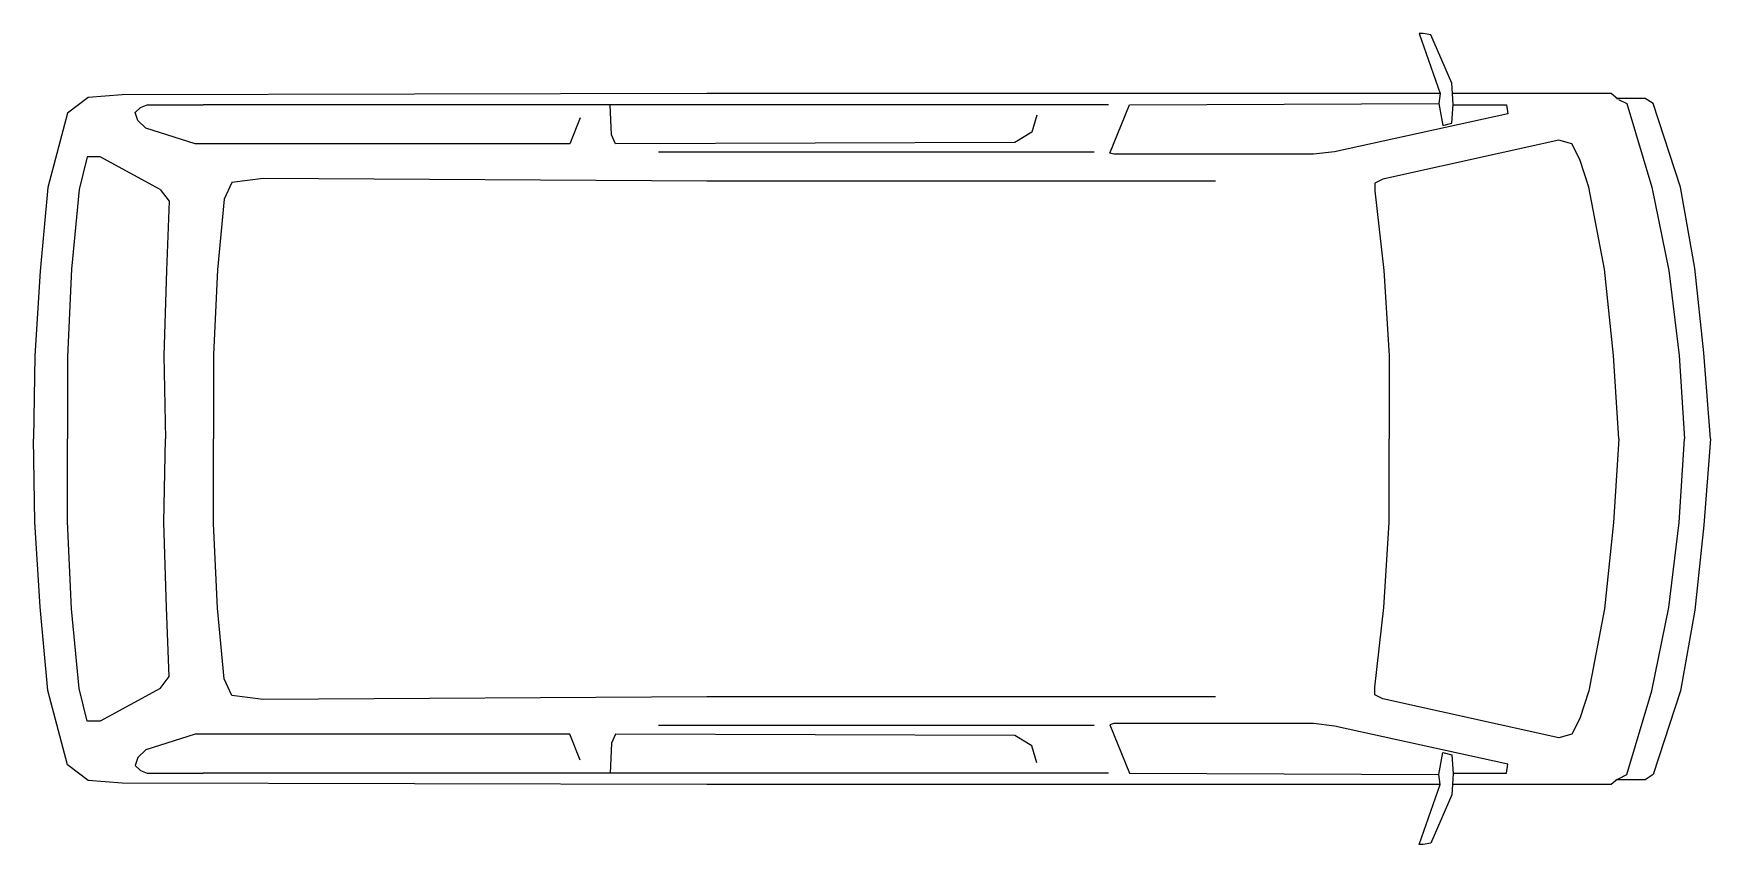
# Model space of a CAD drawing. Header units: millimetres. Extents: x -3289.28 to -3285.27, y 1861.73 to 1863.67.
import ezdxf

# ---------------------------------------------------------------- set-up
doc = ezdxf.new("R2010")
doc.units = ezdxf.units.MM
doc.header["$LTSCALE"] = 10
doc.layers.add('Veículos', color=2, linetype='Continuous')

msp = doc.modelspace()

# ---------------------------------------------------------------- linework, layer by layer
at = {"layer": 'Veículos'}
for p, q in [((-3286.7063, 1863.4961), (-3288.8743, 1863.4961)), ((-3287.8965, 1863.4242), (-3287.8997, 1863.4961)), ((-3286.7406, 1863.3822), (-3287.7841, 1863.3822)), ((-3286.4501, 1863.3134), (-3287.6685, 1863.3134)), ((-3286.4501, 1862.0787), (-3287.6685, 1862.0787)), ((-3286.7406, 1862.01), (-3287.7841, 1862.01)), ((-3287.8965, 1861.9679), (-3287.8997, 1861.8961)), ((-3286.7063, 1861.8961), (-3288.8743, 1861.8961))]:
    msp.add_line(p, q, dxfattribs=at)
at = {"layer": 'Veículos', "flags": 128}
for points in [[(-3285.8815, 1863.4978), (-3285.8847, 1863.5477), (-3285.9347, 1863.6633), (-3285.9534, 1863.6665), (-3285.9628, 1863.6665), (-3285.9128, 1863.5228), (-3287.6685, 1863.5228)], [(-3289.1493, 1863.5134), (-3289.1992, 1863.4759), (-3289.2461, 1863.2978), (-3289.2648, 1863.0979), (-3289.2773, 1862.8948), (-3289.2805, 1862.6961)], [(-3287.6685, 1863.5228), (-3289.068, 1863.5196), (-3289.1493, 1863.5134)], [(-3288.8931, 1863.4024), (-3289.0118, 1863.4398), (-3289.0305, 1863.4586), (-3289.0368, 1863.4773), (-3289.0243, 1863.4898), (-3289.0087, 1863.4961), (-3288.8743, 1863.4961)], [(-3285.8815, 1863.4961), (-3285.7535, 1863.4961), (-3285.7503, 1863.4742), (-3286.1658, 1863.3836), (-3286.2158, 1863.3774), (-3286.6938, 1863.3774), (-3286.7032, 1863.3805), (-3286.6563, 1863.4961), (-3285.9159, 1863.4992)], [(-3285.9128, 1863.5228), (-3285.9159, 1863.4992), (-3285.9065, 1863.4461), (-3285.8847, 1863.4523), (-3285.8815, 1863.4978)], [(-3285.4879, 1863.5103), (-3285.5035, 1863.5228), (-3285.8815, 1863.5228)], [(-3285.2654, 1862.6961), (-3285.281, 1862.9023), (-3285.3029, 1863.1053), (-3285.3372, 1863.299), (-3285.4028, 1863.4989), (-3285.4216, 1863.5114), (-3285.4903, 1863.5114), (-3285.4879, 1863.5103)], [(-3285.4854, 1863.509), (-3285.4653, 1863.4989), (-3285.4059, 1863.299), (-3285.3653, 1863.0991), (-3285.3403, 1862.896), (-3285.3278, 1862.6961)], [(-3287.9715, 1863.4648), (-3287.9965, 1863.4024), (-3288.8931, 1863.4024)], [(-3286.8781, 1863.4711), (-3286.8906, 1863.4305), (-3286.9312, 1863.4055)], [(-3286.9312, 1863.4055), (-3287.8872, 1863.4024), (-3287.8965, 1863.4242)], [(-3285.4848, 1862.6961), (-3285.4973, 1862.8961), (-3285.5192, 1863.1023), (-3285.5567, 1863.2991), (-3285.5785, 1863.3647), (-3285.5973, 1863.4022), (-3285.6285, 1863.4115), (-3286.0502, 1863.3178), (-3286.069, 1863.3084), (-3286.069, 1863.2897), (-3286.0471, 1863.0991), (-3286.0346, 1862.8961), (-3286.0346, 1862.6961)], [(-3288.9774, 1863.293), (-3289.1211, 1863.3711), (-3289.1524, 1863.3711), (-3289.1711, 1863.293), (-3289.1899, 1863.1025), (-3289.1992, 1862.8931), (-3289.1992, 1862.6961)], [(-3288.9774, 1863.293), (-3288.9556, 1863.2649), (-3288.9618, 1863.0993), (-3288.9681, 1862.8963), (-3288.9649, 1862.6961)], [(-3287.6685, 1863.3134), (-3288.7306, 1863.3197), (-3288.8056, 1863.3103), (-3288.8244, 1863.2697), (-3288.84, 1863.101), (-3288.8493, 1862.898), (-3288.8493, 1862.6961)], [(-3289.1493, 1861.8788), (-3289.1992, 1861.9163), (-3289.2461, 1862.0943), (-3289.2648, 1862.2943), (-3289.2773, 1862.4973), (-3289.2805, 1862.6961)], [(-3288.9774, 1862.0991), (-3289.1211, 1862.021), (-3289.1524, 1862.021), (-3289.1711, 1862.0991), (-3289.1899, 1862.2897), (-3289.1992, 1862.499), (-3289.1992, 1862.6961)], [(-3288.9774, 1862.0991), (-3288.9556, 1862.1273), (-3288.9618, 1862.2928), (-3288.9681, 1862.4959), (-3288.9649, 1862.6961)], [(-3287.6685, 1862.0787), (-3288.7306, 1862.0725), (-3288.8056, 1862.0818), (-3288.8244, 1862.1224), (-3288.84, 1862.2911), (-3288.8493, 1862.4942), (-3288.8493, 1862.6961)], [(-3285.4848, 1862.6961), (-3285.4973, 1862.4961), (-3285.5192, 1862.2899), (-3285.5567, 1862.0931), (-3285.5785, 1862.0275), (-3285.5973, 1861.99), (-3285.6285, 1861.9806), (-3286.0502, 1862.0743), (-3286.069, 1862.0837), (-3286.069, 1862.1025), (-3286.0471, 1862.293), (-3286.0346, 1862.4961), (-3286.0346, 1862.6961)], [(-3285.2654, 1862.6961), (-3285.281, 1862.4899), (-3285.3029, 1862.2868), (-3285.3372, 1862.0931), (-3285.4028, 1861.8932), (-3285.4216, 1861.8807), (-3285.4903, 1861.8807), (-3285.4879, 1861.8819)], [(-3285.4854, 1861.8831), (-3285.4653, 1861.8932), (-3285.4059, 1862.0931), (-3285.3653, 1862.2931), (-3285.3403, 1862.4961), (-3285.3278, 1862.6961)], [(-3285.8815, 1861.8961), (-3285.7535, 1861.8961), (-3285.7503, 1861.9179), (-3286.1658, 1862.0085), (-3286.2158, 1862.0148), (-3286.6938, 1862.0148), (-3286.7032, 1862.0117), (-3286.6563, 1861.8961), (-3285.9159, 1861.893)], [(-3288.8931, 1861.9898), (-3289.0118, 1861.9523), (-3289.0305, 1861.9336), (-3289.0368, 1861.9148), (-3289.0243, 1861.9023), (-3289.0087, 1861.8961), (-3288.8743, 1861.8961)], [(-3287.9715, 1861.9273), (-3287.9965, 1861.9898), (-3288.8931, 1861.9898)], [(-3286.9312, 1861.9867), (-3287.8872, 1861.9898), (-3287.8965, 1861.9679)], [(-3286.8781, 1861.9211), (-3286.8906, 1861.9617), (-3286.9312, 1861.9867)], [(-3285.9128, 1861.8694), (-3285.9159, 1861.893), (-3285.9065, 1861.9461), (-3285.8847, 1861.9398), (-3285.8815, 1861.8944)], [(-3285.8815, 1861.8944), (-3285.8847, 1861.8444), (-3285.9347, 1861.7288), (-3285.9534, 1861.7257), (-3285.9628, 1861.7257), (-3285.9128, 1861.8694), (-3287.6685, 1861.8694)], [(-3285.4879, 1861.8819), (-3285.5035, 1861.8694), (-3285.8815, 1861.8694)], [(-3287.6685, 1861.8694), (-3289.068, 1861.8725), (-3289.1493, 1861.8788)]]:
    msp.add_lwpolyline(points, dxfattribs=at)

doc.saveas('drawing.dxf')
